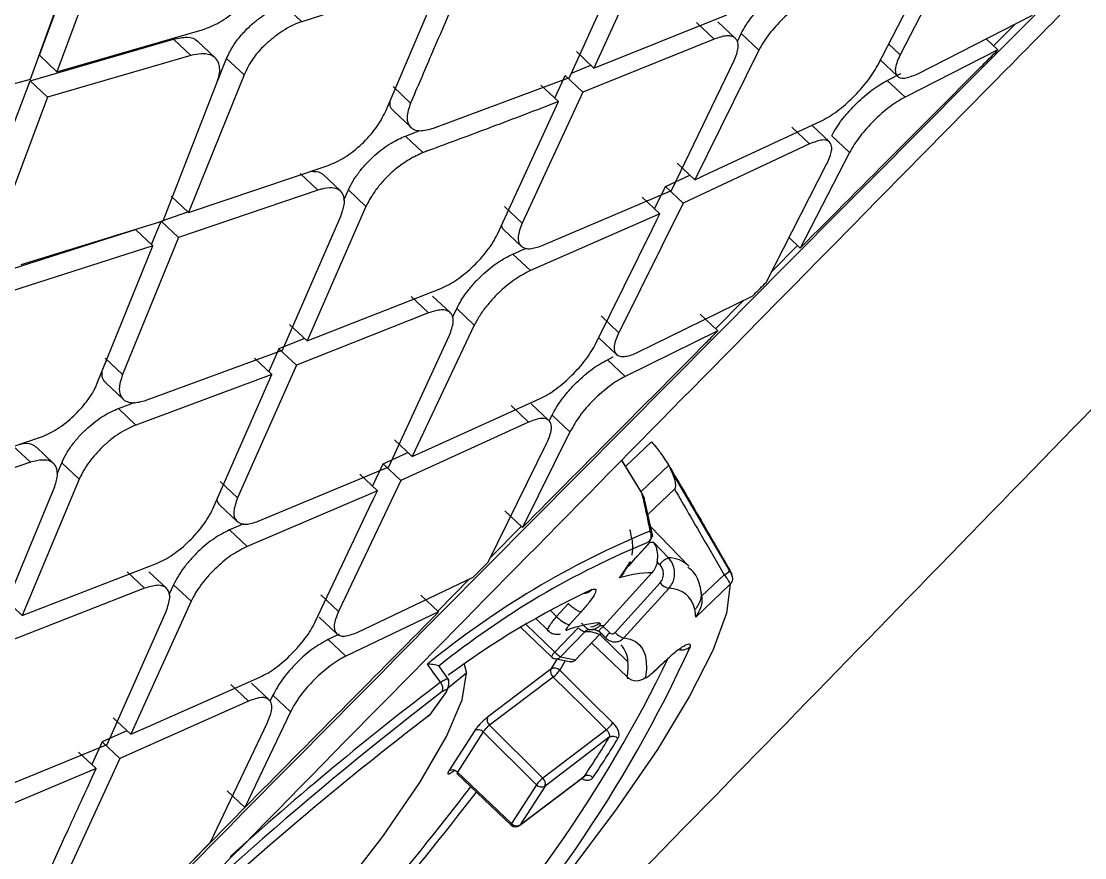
# Model space of a CAD drawing. Extents: x 400 to 501, y 484 to 634.
# Drawn here: x 414.176 to 415.136, y 585.538 to 586.293 of the extents above; entities that cross this region are included whole.
import ezdxf

# ---------------------------------------------------------------- set-up
doc = ezdxf.new("R2010")
doc.units = 0
doc.header["$MEASUREMENT"] = 0
doc.layers.add('DIM', color=3, linetype='Continuous')
doc.layers.add('GEOMETRY', color=3, linetype='Continuous', lineweight=25)

# ---------------------------------------------------------------- blocks, each defined once
blk = doc.blocks.new('2026 GRANDEE')
at = {"layer": 'GEOMETRY', "ltscale": 16}
for p, q in [((-36.23236, -10.57786), (-36.18547, -10.45055)), ((-36.16971, -10.46543), (-36.21663, -10.59271)), ((-35.39547, -10.46225), (-35.45532, -10.57733)), ((-36.24059, -10.59942), (-36.19398, -10.47185)), ((-35.67694, -10.46967), (-35.73183, -10.58941)), ((-35.75386, -10.59794), (-35.69929, -10.47789)), ((-35.47585, -10.58727), (-35.422, -10.48317)), ((-35.86797, -10.5065), (-35.9956, -10.54749)), ((-35.92, -10.62896), (-35.86797, -10.5065)), ((-36.01133, -10.53263), (-35.9956, -10.54749)), ((-35.73183, -10.58941), (-35.61172, -10.54132)), ((-35.43997, -10.59476), (-35.33588, -10.54164)), ((-35.62317, -10.56322), (-35.63904, -10.54823)), ((-35.60401, -10.56264), (-35.6199, -10.54763)), ((-35.35156, -10.54965), (-35.37087, -10.56929)), ((-36.21663, -10.59271), (-36.08562, -10.55492)), ((-35.60225, -10.56523), (-35.59882, -10.55828)), ((-35.5829, -10.57331), (-35.5988, -10.5583)), ((-36.24094, -10.60092), (-36.11147, -10.56322)), ((-36.09574, -10.57807), (-36.11147, -10.56322)), ((-36.07369, -10.58021), (-36.08949, -10.56529)), ((-35.62317, -10.56322), (-35.74182, -10.61114)), ((-35.45531, -10.57733), (-35.46565, -10.56756)), ((-35.37761, -10.56294), (-35.36706, -10.5729)), ((-36.21663, -10.59271), (-36.23237, -10.57785)), ((-36.09574, -10.57807), (-36.2252, -10.61578)), ((-36.07176, -10.60129), (-36.06344, -10.58063)), ((-36.0477, -10.5955), (-36.06342, -10.58065)), ((-35.73183, -10.58941), (-35.74765, -10.57447)), ((-35.5829, -10.57331), (-35.64073, -10.69028)), ((-35.36706, -10.5729), (-35.45085, -10.61564)), ((-35.75202, -10.59389), (-35.73456, -10.58683)), ((-35.66173, -10.69979), (-35.60518, -10.58268)), ((-35.47368, -10.58161), (-35.45765, -10.59674)), ((-36.37349, -10.63542), (-36.24059, -10.59942)), ((-36.0477, -10.5955), (-36.09773, -10.71984)), ((-35.87651, -10.64362), (-35.75386, -10.59794)), ((-35.76713, -10.61657), (-35.75767, -10.59618)), ((-35.75764, -10.5962), (-35.74182, -10.61114)), ((-35.45085, -10.61564), (-35.4669, -10.60048)), ((-35.46689, -10.6005), (-35.45463, -10.59423)), ((-36.25912, -10.64947), (-36.24094, -10.60092)), ((-36.2252, -10.61578), (-36.24091, -10.60095)), ((-36.12081, -10.72738), (-36.07218, -10.60278)), ((-35.89732, -10.62104), (-35.91309, -10.60614)), ((-35.76383, -10.61969), (-35.77965, -10.60475)), ((-36.2252, -10.61579), (-36.27222, -10.74131)), ((-35.81887, -10.7393), (-35.76383, -10.61969)), ((-35.74182, -10.61114), (-35.79664, -10.72931)), ((-35.91275, -10.62809), (-35.89708, -10.64288)), ((-35.6279, -10.68442), (-35.52626, -10.63688)), ((-35.90195, -10.65077), (-35.88894, -10.64587)), ((-35.537, -10.65789), (-35.55299, -10.64279)), ((-35.51909, -10.65612), (-35.53509, -10.64101)), ((-35.90194, -10.65077), (-35.88616, -10.66567)), ((-35.537, -10.65789), (-35.65127, -10.71149)), ((-35.50094, -10.66556), (-35.51696, -10.65043)), ((-35.50094, -10.66556), (-35.54541, -10.75187)), ((-36.09773, -10.71984), (-35.9717, -10.67735)), ((-35.64073, -10.69028), (-35.65668, -10.67523)), ((-35.57633, -10.78296), (-35.52133, -10.67563)), ((-35.99689, -10.68471), (-35.98113, -10.69959)), ((-35.96041, -10.70048), (-35.97626, -10.68551)), ((-35.66722, -10.69643), (-35.64518, -10.68608)), ((-35.64073, -10.69028), (-35.6279, -10.68442)), ((-35.67713, -10.7164), (-35.66721, -10.69644)), ((-35.65127, -10.7115), (-35.66719, -10.69646)), ((-36.09773, -10.71984), (-36.11347, -10.70497)), ((-35.98113, -10.6996), (-36.10686, -10.74238)), ((-35.95747, -10.70861), (-35.95343, -10.69936)), ((-35.93765, -10.71427), (-35.95341, -10.69938)), ((-35.77861, -10.74972), (-35.66173, -10.69979)), ((-35.67223, -10.72103), (-35.68815, -10.70599)), ((-35.93765, -10.71427), (-35.99073, -10.83572)), ((-35.79664, -10.72931), (-35.81249, -10.71434)), ((-35.65127, -10.7115), (-35.70925, -10.82833)), ((-36.12261, -10.7275), (-36.09836, -10.71925)), ((-36.01289, -10.84413), (-35.9601, -10.7224)), ((-35.67223, -10.72103), (-35.78901, -10.77226)), ((-36.27344, -10.77591), (-36.14564, -10.73509)), ((-36.24883, -10.76679), (-36.12081, -10.72738)), ((-36.12989, -10.74996), (-36.14563, -10.73509)), ((-36.13126, -10.74867), (-36.12261, -10.72751)), ((-36.10686, -10.74238), (-36.12258, -10.72753)), ((-35.81339, -10.73512), (-35.79753, -10.75009)), ((-35.73001, -10.83805), (-35.67886, -10.73445)), ((-36.10686, -10.74238), (-36.15745, -10.86619)), ((-35.54541, -10.75186), (-35.55551, -10.74233)), ((-36.12989, -10.74996), (-36.25772, -10.79076)), ((-36.18019, -10.87405), (-36.12989, -10.74996)), ((-35.80489, -10.75727), (-35.79309, -10.75208)), ((-35.54796, -10.74945), (-35.57137, -10.77327)), ((-35.80488, -10.75727), (-35.78901, -10.77226)), ((-35.99073, -10.83572), (-35.86989, -10.78832)), ((-35.88102, -10.81052), (-35.89685, -10.79557)), ((-35.86155, -10.81024), (-35.87739, -10.79527)), ((-35.58863, -10.79531), (-35.693, -10.84661)), ((-35.59715, -10.7995), (-35.62184, -10.82462)), ((-35.88102, -10.81052), (-36.0004, -10.85775)), ((-35.85946, -10.81457), (-35.85566, -10.80654)), ((-35.83979, -10.82152), (-35.85564, -10.80655)), ((-35.61976, -10.82659), (-35.63576, -10.81148)), ((-35.99073, -10.83572), (-36.00653, -10.82081)), ((-35.83979, -10.82152), (-35.89586, -10.94016)), ((-35.70925, -10.82833), (-35.72521, -10.81325)), ((-35.91704, -10.94949), (-35.86225, -10.83071)), ((-35.61976, -10.82659), (-35.70357, -10.86779)), ((-35.99297, -10.83361), (-36.01622, -10.84281)), ((-35.72706, -10.83313), (-35.7111, -10.8482)), ((-36.13603, -10.88935), (-36.01289, -10.84413)), ((-36.01622, -10.84282), (-36.02537, -10.8635)), ((-36.0004, -10.85775), (-36.01619, -10.84285)), ((-35.71954, -10.8527), (-35.7143, -10.85012)), ((-36.15745, -10.86619), (-36.17321, -10.85131)), ((-36.0004, -10.85775), (-36.05354, -10.97751)), ((-36.02253, -10.86619), (-36.03832, -10.85127)), ((-35.70357, -10.86778), (-35.71954, -10.8527)), ((-36.02253, -10.86619), (-36.14538, -10.91169)), ((-36.07588, -10.98739), (-36.02253, -10.86619)), ((-36.17248, -10.87362), (-36.15682, -10.88841)), ((-35.88105, -10.93357), (-35.78027, -10.8878)), ((-36.16114, -10.8968), (-36.14597, -10.89118)), ((-36.14538, -10.91169), (-36.16113, -10.89681)), ((-35.7907, -10.90911), (-35.80664, -10.89406)), ((-35.77241, -10.9077), (-35.78835, -10.89264)), ((-35.77217, -10.90806), (-35.76953, -10.90272)), ((-35.75355, -10.9178), (-35.76952, -10.90273)), ((-35.7907, -10.90911), (-35.90609, -10.96166)), ((-36.35774, -10.9651), (-36.23149, -10.92281)), ((-35.89586, -10.94016), (-35.91176, -10.92514)), ((-35.75355, -10.9178), (-35.79632, -11.00426)), ((-35.70322, -10.9492), (-35.67982, -10.92696)), ((-36.24062, -10.94535), (-36.25636, -10.93048)), ((-36.2197, -10.94643), (-36.23552, -10.93149)), ((-35.92199, -10.94664), (-35.89974, -10.9365)), ((-35.89586, -10.94016), (-35.88105, -10.93357)), ((-35.82722, -11.03541), (-35.77418, -10.92766)), ((-36.24062, -10.94535), (-36.36658, -10.98791)), ((-36.21645, -10.95574), (-36.21226, -10.94574)), ((-36.1965, -10.96063), (-36.21224, -10.94576)), ((-35.68946, -10.97129), (-35.70672, -10.94358)), ((-36.03481, -10.99858), (-35.91704, -10.94949)), ((-35.92723, -10.97102), (-35.94312, -10.95602)), ((-35.93163, -10.96687), (-35.92199, -10.94665)), ((-35.90609, -10.96166), (-35.92196, -10.94667)), ((-35.68924, -10.97172), (-35.66427, -10.94799)), ((-35.60909, -11.0433), (-35.66191, -10.95274)), ((-36.1965, -10.96063), (-36.24799, -11.08359)), ((-36.05354, -10.97751), (-36.06936, -10.96258)), ((-35.90609, -10.96166), (-35.96246, -11.08001)), ((-36.27022, -11.09192), (-36.21902, -10.96869)), ((-35.92723, -10.97102), (-36.0449, -11.02141)), ((-35.68297, -10.9925), (-35.65902, -10.96974)), ((-36.06984, -10.98374), (-36.05401, -10.99868)), ((-35.68571, -10.9802), (-35.68609, -10.97886)), ((-35.67865, -11.01231), (-35.68575, -10.97979)), ((-35.98341, -11.08956), (-35.93456, -10.98649)), ((-35.8123, -10.98917), (-35.79633, -11.00426)), ((-36.04795, -11.00097), (-36.06074, -11.00645)), ((-35.79741, -11.00324), (-35.8254, -11.03171)), ((-35.64616, -11.03901), (-35.68061, -11.00331)), ((-36.0449, -11.02141), (-36.06074, -11.00645)), ((-35.69899, -11.03718), (-35.68248, -11.0191)), ((-35.69414, -11.03206), (-35.68215, -11.01893)), ((-35.6645, -11.03156), (-35.67799, -11.0176)), ((-35.69913, -11.03752), (-35.69414, -11.03206)), ((-36.24799, -11.08359), (-36.12661, -11.03669)), ((-35.67241, -11.0377), (-35.67466, -11.03538)), ((-36.13746, -11.05916), (-36.15326, -11.04424)), ((-36.11773, -11.05911), (-36.13354, -11.04418)), ((-35.94545, -11.09901), (-35.84092, -11.04921)), ((-35.84408, -11.05072), (-35.8727, -11.07984)), ((-35.72291, -11.09313), (-35.67941, -11.04513)), ((-35.61418, -11.04684), (-35.63423, -11.06589)), ((-36.13746, -11.05916), (-36.25739, -11.10586)), ((-36.11127, -11.05595), (-36.11547, -11.06519)), ((-36.09544, -11.0709), (-36.11126, -11.05596)), ((-35.71257, -11.09903), (-35.67203, -11.05428)), ((-35.70464, -11.10392), (-35.6641, -11.05918)), ((-35.60873, -11.05554), (-35.63981, -11.08507)), ((-35.63429, -11.06704), (-35.63509, -11.06048)), ((-36.24799, -11.08359), (-36.26376, -11.06869)), ((-36.09544, -11.0709), (-36.14999, -11.19098)), ((-35.96246, -11.08001), (-35.97838, -11.06498)), ((-35.88794, -11.06545), (-35.87198, -11.08052)), ((-36.17132, -11.20016), (-36.11804, -11.07996)), ((-35.87198, -11.08052), (-35.95575, -11.12044)), ((-35.76541, -11.08457), (-35.77129, -11.07896)), ((-35.75483, -11.07298), (-35.76541, -11.08457)), ((-35.74324, -11.08035), (-35.75381, -11.09194)), ((-35.9798, -11.08525), (-35.96388, -11.10029)), ((-35.78382, -11.0868), (-35.77327, -11.09687)), ((-35.79794, -11.09432), (-35.77005, -11.12114)), ((-35.76709, -11.11672), (-35.7933, -11.09151)), ((-35.74599, -11.09475), (-35.76709, -11.11672)), ((-35.74007, -11.09832), (-35.76184, -11.12099)), ((-35.72917, -11.09706), (-35.72701, -11.09811)), ((-35.72701, -11.0979), (-35.72093, -11.10377)), ((-35.72676, -11.09845), (-35.72094, -11.10407)), ((-35.72348, -11.09372), (-35.71784, -11.09918)), ((-35.96184, -11.10071), (-35.97168, -11.1054)), ((-35.95575, -11.12044), (-35.97168, -11.1054)), ((-35.74846, -11.12362), (-35.72669, -11.10095)), ((-35.74832, -11.12359), (-35.7263, -11.10067)), ((-35.70179, -11.13917), (-35.73382, -11.1085)), ((-35.72669, -11.10095), (-35.72673, -11.10093)), ((-35.72649, -11.10086), (-35.70105, -11.12542)), ((-35.84902, -11.12765), (-35.84691, -11.13584)), ((-35.76524, -11.12304), (-35.77054, -11.1321)), ((-35.76709, -11.12268), (-35.75371, -11.1253)), ((-35.75763, -11.12453), (-35.76264, -11.1331)), ((-35.76184, -11.12099), (-35.74846, -11.12362)), ((-35.74846, -11.12362), (-35.74832, -11.12359)), ((-35.67979, -11.13661), (-35.66784, -11.12525)), ((-35.67946, -11.13605), (-35.66775, -11.12492)), ((-35.66775, -11.12492), (-35.66801, -11.12507)), ((-35.86246, -11.14232), (-35.87151, -11.12953)), ((-35.84691, -11.13584), (-35.86422, -11.14992)), ((-35.77054, -11.1321), (-35.82795, -11.17565)), ((-36.13343, -11.18377), (-36.03351, -11.13945)), ((-36.04368, -11.16102), (-36.05957, -11.14601)), ((-36.02507, -11.1599), (-36.04097, -11.14489)), ((-35.76852, -11.1393), (-35.82593, -11.18285)), ((-35.70044, -11.14026), (-35.69997, -11.14071)), ((-36.02156, -11.15552), (-36.0243, -11.16125)), ((-36.00563, -11.17056), (-36.02155, -11.15553)), ((-35.8664, -11.15448), (-35.88027, -11.17362)), ((-35.87938, -11.17275), (-35.86551, -11.15361)), ((-36.04368, -11.16102), (-36.15995, -11.21273)), ((-36.14999, -11.19097), (-36.16585, -11.176)), ((-36.00563, -11.17056), (-36.04697, -11.25711)), ((-36.14999, -11.19097), (-36.13343, -11.18377)), ((-36.07783, -11.28832), (-36.02644, -11.18023)), ((-35.77796, -11.23054), (-35.82593, -11.18285)), ((-36.15339, -11.18776), (-36.17583, -11.19775)), ((-35.83944, -11.18761), (-35.86272, -11.22398)), ((-35.83168, -11.18883), (-35.85496, -11.2252)), ((-35.78371, -11.23652), (-35.83168, -11.18883)), ((-35.72049, -11.18695), (-35.77796, -11.23054)), ((-35.7179, -11.19372), (-35.77594, -11.23774)), ((-36.28976, -11.24863), (-36.17132, -11.20016)), ((-36.17582, -11.19774), (-36.18522, -11.21819)), ((-36.15995, -11.21273), (-36.17579, -11.19777)), ((-36.15995, -11.21273), (-36.21495, -11.33237)), ((-36.18124, -11.22195), (-36.19709, -11.20698)), ((-36.18124, -11.22195), (-36.29958, -11.27171)), ((-35.85931, -11.22465), (-35.85805, -11.2237)), ((-35.85543, -11.22653), (-35.80658, -11.273)), ((-35.80617, -11.27162), (-35.85496, -11.2252)), ((-35.79894, -11.27343), (-35.741, -11.22948)), ((-35.7984, -11.27283), (-35.74036, -11.22881)), ((-35.74036, -11.22881), (-35.74108, -11.22937)), ((-36.04697, -11.25711), (-36.0629, -11.24207)), ((-35.78371, -11.23652), (-35.80617, -11.27162)), ((-35.77594, -11.23774), (-35.7984, -11.27283)), ((-36.0449, -11.25502), (-37.24254, -12.47345)), ((-36.09273, -11.30338), (-36.07783, -11.28832))]:
    blk.add_line(p, q, dxfattribs=at)
at = {"layer": 'GEOMETRY', "ltscale": 16, "flags": 128}
for points in [[(-35.67886, -10.73445), (-35.67515, -10.72693), (-35.67223, -10.72103)], [(-35.70693, -10.94379), (-35.70484, -10.94714), (-35.69031, -10.97046)], [(-35.93456, -10.98649), (-35.93046, -10.97782), (-35.92724, -10.97102)], [(-35.68248, -11.0191), (-35.68228, -11.01903), (-35.68215, -11.01893)], [(-35.68227, -11.01748), (-35.68029, -11.0175), (-35.67799, -11.0176)], [(-35.60873, -11.05554), (-35.61221, -11.08151), (-35.62449, -11.11541), (-35.64536, -11.15668), (-35.67447, -11.20458), (-35.7113, -11.25829), (-35.75522, -11.31688), (-35.80548, -11.37934), (-35.8612, -11.44459)], [(-35.72676, -11.09845), (-35.72694, -11.09837), (-35.72702, -11.0982), (-35.72701, -11.09793), (-35.72691, -11.09757), (-35.72671, -11.09713), (-35.72643, -11.09662), (-35.72606, -11.09604), (-35.72561, -11.0954)], [(-35.72669, -11.10095), (-35.72582, -11.10021), (-35.72528, -11.09988)], [(-35.71784, -11.09918), (-35.71868, -11.10018), (-35.71943, -11.10113), (-35.72004, -11.10201), (-35.72051, -11.10277), (-35.72081, -11.1034), (-35.72094, -11.10388), (-35.7209, -11.10419), (-35.72068, -11.10433)], [(-35.70464, -11.10392), (-35.699, -11.10516), (-35.69426, -11.10732), (-35.69044, -11.11041), (-35.68754, -11.11442), (-35.68557, -11.11935), (-35.68453, -11.12517), (-35.68442, -11.13188), (-35.68525, -11.13947)], [(-35.8703, -11.14402), (-35.87684, -11.13477), (-35.88197, -11.12751)], [(-36.51114, -11.81361), (-36.49203, -11.80764), (-36.45591, -11.79009), (-36.41187, -11.76271), (-36.36124, -11.72634), (-36.30556, -11.68208), (-36.24652, -11.63127), (-36.18592, -11.57547), (-36.1256, -11.51636), (-36.06739, -11.45574), (-36.01306, -11.39546), (-35.96426, -11.33734), (-35.92248, -11.28315), (-35.88898, -11.23454), (-35.86478, -11.19299), (-35.85061, -11.15975), (-35.84691, -11.13584)], [(-35.76264, -11.1331), (-35.73574, -11.15979), (-35.71462, -11.18076)], [(-35.76852, -11.1393), (-35.74162, -11.16599), (-35.72049, -11.18695)], [(-35.87938, -11.17275), (-35.8795, -11.17291), (-35.88027, -11.17362)], [(-36.18914, -11.23925), (-36.18471, -11.22956), (-36.18124, -11.22195)], [(-35.85931, -11.22465), (-35.85885, -11.22412), (-35.85877, -11.22406)], [(-35.7984, -11.27283), (-35.79887, -11.27337), (-35.79894, -11.27343)]]:
    blk.add_lwpolyline(points, dxfattribs=at)
at = {"layer": 'GEOMETRY', "ltscale": 256}
for centre, radius, start, end in [((-35.37254, -11.75113), 0.80525, 112.54268, 129.245), ((-35.68803, -11.01185), 0.0081, 319.71403, 33.23388), ((-35.38983, -11.72736), 0.76796, 112.34924, 128.86199), ((-35.65558, -11.0512), 0.02157, 114.42521, 141.26931), ((-35.66497, -11.05901), 0.02745, 46.76948, 89.03724), ((-35.67956, -11.13729), 0.09217, 89.90223, 108.33446), ((-35.61871, -11.03544), 0.01226, 291.68428, 322.67575), ((-35.61386, -11.05004), 0.00752, 313.02962, 31.71033), ((-35.40457, -11.75863), 0.77203, 115.23534, 126.45254), ((-35.74114, -11.05393), 0.00977, 268.36584, 319.45913), ((-35.66118, -11.04557), 0.01392, 218.77748, 257.91204), ((-35.66379, -11.08275), 0.02358, 10.86186, 90.74291), ((-35.65384, -11.06443), 0.01916, 313.57388, 11.90781), ((-35.68019, -11.08654), 0.0404, 2.0804, 11.75599), ((-35.74846, -11.0707), 0.0219, 219.27847, 255.84026), ((-35.71729, -11.1993), 0.10949, 95.01659, 110.91135), ((-35.73507, -11.08264), 0.01118, 271.40961, 317.20524), ((-35.73595, -11.10217), 0.00564, 85.96789, 136.98027), ((-35.73917, -11.12914), 0.03083, 66.13119, 91.6788), ((-35.73544, -11.13768), 0.04113, 82.6646, 90.16221), ((-35.72648, -11.13722), 0.04423, 85.36707, 90.04488), ((-35.70172, -11.09032), 0.01392, 218.77737, 257.91196), ((-36.72789, -10.61812), 1.19037, 315.27969, 335.49777), ((-35.7622, -11.12319), 0.00812, 127.0565, 165.32466), ((-35.7507, -11.10198), 0.02204, 221.97328, 239.63663), ((-35.72424, -11.1261), 0.02319, 1.67127, 43.63157), ((-35.65259, -11.10282), 0.01194, 258.20587, 311.24271), ((-36.77778, -10.58431), 1.23623, 315.63094, 334.24076), ((-35.76595, -11.11688), 0.00591, 226.12323, 258.9049), ((-35.766, -11.11704), 0.00574, 259.08426, 316.46684), ((-35.75258, -11.1195), 0.00591, 258.9049, 316.16101), ((-35.75263, -11.11966), 0.00574, 259.08426, 316.46684), ((-35.75798, -11.12928), 0.05706, 350.02319, 3.87954), ((-35.76438, -11.13425), 0.00652, 160.7068, 230.62544), ((-35.76719, -11.13732), 0.00621, 42.88117, 122.68507), ((-35.78808, -11.11486), 0.03131, 308.67509, 324.36119), ((-34.12256, -13.44432), 2.88894, 127.22723, 132.12092), ((-35.87612, -11.14942), 0.00794, 337.74337, 42.84534), ((-35.69335, -11.13043), 0.01214, 226.02318, 311.88783), ((-33.8479, -13.78333), 3.31747, 127.52903, 135.25923), ((-35.86841, -11.15151), 0.00358, 304.08339, 346.04553), ((-33.84061, -13.8223), 3.34302, 127.59873, 142.13098), ((-35.82179, -11.1778), 0.00652, 160.70701, 230.62539), ((-35.74007, -11.16249), 0.03133, 308.67784, 324.33845), ((-35.83631, -11.19301), 0.00624, 42.05148, 120.15174), ((-36.53722, -10.69412), 0.95962, 326.1381, 328.62602), ((-36.53678, -10.69065), 0.96832, 326.1381, 328.62602), ((-35.71461, -11.19899), 0.00621, 42.64777, 121.99178), ((-35.85959, -11.22938), 0.00624, 42.05125, 120.15188), ((-35.75781, -11.25564), 0.03219, 128.75731, 143.56471), ((-35.7821, -11.23558), 0.00652, 340.70706, 50.62536), ((-35.7374, -11.23434), 0.00627, 41.44509, 118.14817), ((-38.04191, -9.55881), 2.76696, 316.60384, 322.62711), ((-38.0622, -9.53876), 2.80222, 316.60956, 322.5377), ((-35.77907, -11.23235), 0.00624, 222.05128, 300.15183), ((-35.80523, -11.27266), 0.0014, 132.09362, 194.25431), ((-35.80153, -11.26744), 0.00624, 222.05128, 300.15183), ((-35.80251, -11.26872), 0.00591, 226.42692, 307.17925)]:
    blk.add_arc(centre, radius, start, end, dxfattribs=at)
at = {"layer": 'GEOMETRY', "ltscale": 16}
for points, knots in [([(-40.50031, -15.87138), (-40.4458, -15.81506), (-40.32257, -15.68774), (-40.14083, -15.49971), (-39.96506, -15.31781), (-39.8201, -15.16778), (-39.70556, -15.04924), (-39.61939, -14.96007), (-39.55017, -14.88844), (-39.45107, -14.7859), (-39.30247, -14.63216), (-39.09355, -14.41604), (-38.84431, -14.15836), (-38.56444, -13.86935), (-38.26531, -13.56091), (-37.96381, -13.25062), (-37.66166, -12.94019), (-37.33129, -12.60131), (-36.97406, -12.23549), (-36.59871, -11.85185), (-36.24267, -11.48877), (-35.91446, -11.15471), (-35.66445, -10.90056), (-35.48279, -10.71599), (-35.3515, -10.58263), (-35.20257, -10.43136), (-35.02717, -10.25326), (-34.82599, -10.04902), (-34.59933, -9.81892), (-34.35904, -9.57501), (-34.19406, -9.4073), (-34.11296, -9.32485)], [0, 0, 0, 0, 0.025706, 0.058116, 0.085771, 0.108674, 0.126547, 0.139842, 0.14935, 0.159222, 0.186616, 0.219484, 0.257819, 0.304206, 0.351452, 0.398756, 0.44612, 0.493545, 0.553989, 0.613827, 0.669581, 0.720778, 0.767425, 0.786508, 0.805714, 0.828802, 0.856129, 0.887695, 0.922828, 0.962064, 1, 1, 1, 1]), ([(-40.37063, -15.94167), (-40.34221, -15.91479), (-40.10997, -15.69515), (-39.67445, -15.27607), (-39.065, -14.68611), (-38.45748, -14.09154), (-37.85213, -13.49396), (-37.24904, -12.89341), (-36.64835, -12.2902), (-36.05042, -11.68452), (-35.45552, -11.07665), (-34.86516, -10.4669), (-34.42623, -10.01051), (-34.18702, -9.75746), (-34.14059, -9.70834)], [0, 0, 0, 0, 0.013438, 0.10981, 0.206183, 0.302486, 0.398732, 0.494983, 0.591271, 0.687581, 0.783942, 0.880359, 0.976777, 1, 1, 1, 1]), ([(-34.65765, -9.86467), (-34.96575, -10.17281), (-35.86237, -11.06955), (-36.75158, -11.97495), (-37.33525, -12.56923)], [0, 0, 0, 0, 0.343618, 1, 1, 1, 1]), ([(-32.08264, -10.28071), (-32.40417, -10.52216), (-33.04399, -11.00262), (-33.956, -11.78032), (-34.84165, -12.57672), (-35.70093, -13.39788), (-36.53483, -14.23231), (-37.34742, -15.07739), (-38.13017, -15.94293), (-38.88813, -16.8398), (-39.3585, -17.46723), (-39.59503, -17.78273)], [0, 0, 0, 0, 0.113392, 0.225638, 0.337341, 0.448782, 0.560233, 0.669481, 0.778832, 0.888788, 1, 1, 1, 1]), ([(-35.84497, -10.49889), (-35.85629, -10.52532), (-35.87373, -10.56605), (-35.89119, -10.60675), (-35.89732, -10.62104)], [0, 0, 0, 0, 0.648968, 1, 1, 1, 1]), ([(-35.59882, -10.55828), (-35.5975, -10.55583), (-35.5949, -10.55097), (-35.58935, -10.54323), (-35.58299, -10.53568), (-35.57379, -10.52639), (-35.56129, -10.51617), (-35.55223, -10.51152), (-35.54779, -10.50925)], [0, 0, 0, 0, 0.134483, 0.266149, 0.395084, 0.521379, 0.765284, 1, 1, 1, 1]), ([(-36.06345, -10.58063), (-36.06172, -10.57697), (-36.05842, -10.56998), (-36.05059, -10.55971), (-36.04229, -10.55114), (-36.03219, -10.54285), (-36.02151, -10.53627), (-36.01425, -10.53366), (-36.01134, -10.53262)], [0, 0, 0, 0, 0.187052, 0.356463, 0.508203, 0.642242, 0.856373, 1, 1, 1, 1]), ([(-35.53187, -10.52428), (-35.53663, -10.52676), (-35.5461, -10.5317), (-35.56122, -10.54443), (-35.57203, -10.55636), (-35.57902, -10.5661), (-35.58159, -10.57087), (-35.58291, -10.57331)], [0, 0, 0, 0, 0.250944, 0.500105, 0.737872, 0.865987, 1, 1, 1, 1]), ([(-35.9956, -10.54748), (-35.99859, -10.54859), (-36.00425, -10.55069), (-36.01483, -10.55694), (-36.02734, -10.56654), (-36.04049, -10.58054), (-36.0453, -10.59051), (-36.04771, -10.5955)], [0, 0, 0, 0, 0.148678, 0.281896, 0.501171, 0.750736, 1, 1, 1, 1]), ([(-36.11147, -10.56322), (-36.10718, -10.56236), (-36.09835, -10.56059), (-36.09151, -10.56267), (-36.08962, -10.56524), (-36.08954, -10.56534)], [0, 0, 0, 0, 0.4761, 0.979103, 1, 1, 1, 1]), ([(-35.60517, -10.58268), (-35.60354, -10.57847), (-35.60084, -10.57151), (-35.60176, -10.56575), (-35.60379, -10.56247), (-35.60692, -10.5606), (-35.61298, -10.55984), (-35.6192, -10.5619), (-35.62317, -10.56322)], [0, 0, 0, 0, 0.248896, 0.411669, 0.499165, 0.639518, 0.769908, 1, 1, 1, 1]), ([(-36.07218, -10.60278), (-36.07135, -10.60027), (-36.06975, -10.59541), (-36.06948, -10.58928), (-36.07068, -10.58383), (-36.07391, -10.57933), (-36.07929, -10.57679), (-36.08644, -10.57616), (-36.09238, -10.57738), (-36.09574, -10.57807)], [0, 0, 0, 0, 0.135944, 0.26276, 0.380451, 0.534589, 0.696874, 0.828606, 1, 1, 1, 1]), ([(-35.54541, -10.75186), (-35.51569, -10.72203), (-35.4667, -10.67283), (-35.40723, -10.6132), (-35.3775, -10.58338), (-35.36706, -10.5729)], [0, 0, 0, 0, 0.5, 0.824334, 1, 1, 1, 1]), ([(-35.45531, -10.57733), (-35.45712, -10.58151), (-35.45958, -10.58718), (-35.45975, -10.59309), (-35.45811, -10.59749), (-35.45207, -10.59964), (-35.444, -10.59638), (-35.43997, -10.59476)], [0, 0, 0, 0, 0.249428, 0.337808, 0.500449, 0.750583, 1, 1, 1, 1]), ([(-35.52626, -10.63688), (-35.52394, -10.63567), (-35.51937, -10.63329), (-35.50967, -10.62658), (-35.49755, -10.6161), (-35.48681, -10.60407), (-35.47979, -10.59436), (-35.47718, -10.58966), (-35.47584, -10.58727)], [0, 0, 0, 0, 0.129831, 0.256526, 0.500002, 0.739087, 0.866889, 1, 1, 1, 1]), ([(-35.51698, -10.65042), (-35.51568, -10.64808), (-35.51311, -10.64344), (-35.50777, -10.63592), (-35.50162, -10.62843), (-35.49263, -10.61895), (-35.48021, -10.60814), (-35.47131, -10.60304), (-35.46689, -10.6005)], [0, 0, 0, 0, 0.129731, 0.257874, 0.384583, 0.510017, 0.756512, 1, 1, 1, 1]), ([(-35.91259, -10.62792), (-35.91298, -10.62764), (-35.91472, -10.62638), (-35.916, -10.62345), (-35.91588, -10.62022), (-35.91584, -10.61917)], [0, 0, 0, 0, 0.160996, 0.728143, 1, 1, 1, 1]), ([(-35.76383, -10.61969), (-35.78399, -10.62742), (-35.8229, -10.64235), (-35.86247, -10.657), (-35.88182, -10.66408), (-35.88216, -10.66421), (-35.88347, -10.66468), (-35.88477, -10.66515), (-35.88605, -10.66563), (-35.88614, -10.66566), (-35.88616, -10.66567), (-35.88616, -10.66567)], [0, 0, 0, 0, 0.497337, 0.959979, 0.966034, 0.96817, 0.968424, 0.997889, 0.999404, 0.999937, 1, 1, 1, 1]), ([(-35.45085, -10.61564), (-35.45311, -10.61687), (-35.45759, -10.6193), (-35.46718, -10.62608), (-35.47928, -10.63666), (-35.49001, -10.64878), (-35.497, -10.65851), (-35.49961, -10.66318), (-35.50094, -10.66556)], [0, 0, 0, 0, 0.129002, 0.255413, 0.499995, 0.740156, 0.867685, 1, 1, 1, 1]), ([(-35.9717, -10.67734), (-35.9667, -10.67516), (-35.95665, -10.67075), (-35.94111, -10.65831), (-35.92768, -10.64353), (-35.92257, -10.63384), (-35.91999, -10.62896)], [0, 0, 0, 0, 0.248801, 0.500444, 0.747806, 1, 1, 1, 1]), ([(-35.89732, -10.62104), (-35.89878, -10.62549), (-35.90169, -10.6344), (-35.89892, -10.64191), (-35.89397, -10.64521), (-35.88742, -10.64658), (-35.8808, -10.64479), (-35.87651, -10.64363)], [0, 0, 0, 0, 0.249407, 0.498774, 0.634356, 0.763247, 1, 1, 1, 1]), ([(-35.95344, -10.69937), (-35.9521, -10.69663), (-35.94948, -10.69126), (-35.94364, -10.68293), (-35.93696, -10.67511), (-35.92756, -10.666), (-35.91525, -10.65664), (-35.90624, -10.65266), (-35.90195, -10.65077)], [0, 0, 0, 0, 0.144201, 0.282939, 0.416232, 0.544101, 0.782602, 1, 1, 1, 1]), ([(-35.52132, -10.67563), (-35.51949, -10.67141), (-35.51761, -10.66707), (-35.51715, -10.66359), (-35.51705, -10.66269), (-35.51695, -10.6598), (-35.51848, -10.65545), (-35.52474, -10.65315), (-35.53291, -10.65631), (-35.537, -10.65789)], [0, 0, 0, 0, 0.249532, 0.256966, 0.271259, 0.320418, 0.500517, 0.750657, 1, 1, 1, 1]), ([(-35.88616, -10.66567), (-35.88718, -10.66617), (-35.89001, -10.66756), (-35.89636, -10.67054), (-35.9056, -10.67627), (-35.91562, -10.68442), (-35.92415, -10.69345), (-35.93193, -10.70345), (-35.93546, -10.71013), (-35.93765, -10.71427)], [0, 0, 0, 0, 0.057973, 0.16072, 0.308406, 0.500933, 0.649928, 0.782895, 1, 1, 1, 1]), ([(-35.98728, -10.6826), (-35.98402, -10.6826), (-35.97951, -10.68261), (-35.9771, -10.68503), (-35.97643, -10.6857)], [0, 0, 0, 0, 0.72335, 1, 1, 1, 1]), ([(-35.9601, -10.7224), (-35.95879, -10.71856), (-35.95632, -10.71133), (-35.95753, -10.70374), (-35.96104, -10.69935), (-35.96676, -10.69715), (-35.97302, -10.6975), (-35.97836, -10.69892), (-35.98038, -10.69941), (-35.98113, -10.69959)], [0, 0, 0, 0, 0.213068, 0.401091, 0.564001, 0.701741, 0.900956, 0.963029, 1, 1, 1, 1]), ([(-35.81328, -10.735), (-35.81348, -10.73488), (-35.81471, -10.7342), (-35.81494, -10.73255), (-35.81513, -10.73117)], [0, 0, 0, 0, 0.164752, 1, 1, 1, 1]), ([(-35.79664, -10.72931), (-35.79823, -10.73361), (-35.8014, -10.74221), (-35.79923, -10.74928), (-35.79467, -10.75217), (-35.78856, -10.753), (-35.78246, -10.75099), (-35.77861, -10.74972)], [0, 0, 0, 0, 0.249122, 0.498538, 0.642582, 0.774313, 1, 1, 1, 1]), ([(-35.86989, -10.78832), (-35.86748, -10.78724), (-35.8627, -10.78509), (-35.85263, -10.77873), (-35.8403, -10.76858), (-35.8296, -10.75663), (-35.82268, -10.74678), (-35.82016, -10.74184), (-35.81887, -10.73929)], [0, 0, 0, 0, 0.12828, 0.254608, 0.500577, 0.734599, 0.863482, 1, 1, 1, 1]), ([(-31.60261, -10.76289), (-31.73463, -10.85103), (-32.00143, -11.02914), (-32.39941, -11.30971), (-32.80026, -11.60377), (-33.20289, -11.91227), (-33.59557, -12.22609), (-34.04511, -12.60018), (-34.55539, -13.0457), (-35.13913, -13.58461), (-35.65545, -14.08781), (-36.09639, -14.53578), (-36.45318, -14.91078), (-36.79265, -15.2802), (-37.11489, -15.64349), (-37.42965, -16.01135), (-37.80424, -16.46601), (-38.23003, -17.01152), (-38.69019, -17.63867), (-38.97526, -18.06168), (-39.11572, -18.27011)], [0, 0, 0, 0, 0.044709, 0.090349, 0.13691, 0.184379, 0.232745, 0.277954, 0.348418, 0.422679, 0.500679, 0.550525, 0.598903, 0.645795, 0.691185, 0.735062, 0.781563, 0.856423, 0.929252, 1, 1, 1, 1]), ([(-35.85567, -10.80654), (-35.85439, -10.80405), (-35.85185, -10.79914), (-35.8464, -10.79133), (-35.84011, -10.78373), (-35.83097, -10.77438), (-35.81849, -10.76412), (-35.80936, -10.75952), (-35.80488, -10.75727)], [0, 0, 0, 0, 0.134021, 0.265398, 0.394196, 0.520489, 0.764708, 1, 1, 1, 1]), ([(-35.78901, -10.77225), (-35.79379, -10.7747), (-35.80331, -10.77958), (-35.81609, -10.79039), (-35.82548, -10.80022), (-35.83223, -10.80853), (-35.83688, -10.81608), (-35.83906, -10.82015), (-35.8398, -10.82152)], [0, 0, 0, 0, 0.250671, 0.49954, 0.623608, 0.771, 0.922894, 1, 1, 1, 1]), ([(-35.58863, -10.79531), (-35.58634, -10.79301), (-35.58224, -10.78889), (-35.57814, -10.78477), (-35.57633, -10.78296)], [0, 0, 0, 0, 0.560001, 1, 1, 1, 1]), ([(-35.86225, -10.83071), (-35.86069, -10.82643), (-35.8581, -10.81933), (-35.85919, -10.81344), (-35.86134, -10.81005), (-35.86456, -10.80811), (-35.87075, -10.80723), (-35.87702, -10.80924), (-35.88102, -10.81052)], [0, 0, 0, 0, 0.248975, 0.413113, 0.49921, 0.639527, 0.769904, 1, 1, 1, 1]), ([(-35.79633, -11.00426), (-35.76691, -10.97464), (-35.7117, -10.91905), (-35.65281, -10.85985), (-35.62338, -10.83024), (-35.61976, -10.82659)], [0, 0, 0, 0, 0.5, 0.938372, 1, 1, 1, 1]), ([(-35.693, -10.84661), (-35.69658, -10.84805), (-35.70237, -10.85038), (-35.70824, -10.85011), (-35.71189, -10.84811), (-35.71333, -10.84444), (-35.71336, -10.83839), (-35.71099, -10.83259), (-35.70925, -10.82833)], [0, 0, 0, 0, 0.216688, 0.350242, 0.500347, 0.660005, 0.750458, 1, 1, 1, 1]), ([(-35.78027, -10.8878), (-35.77793, -10.88661), (-35.77331, -10.88427), (-35.76356, -10.8776), (-35.75144, -10.86714), (-35.74079, -10.85505), (-35.73386, -10.84524), (-35.73131, -10.84048), (-35.73001, -10.83805)], [0, 0, 0, 0, 0.130048, 0.256843, 0.500038, 0.739257, 0.867023, 1, 1, 1, 1]), ([(-35.76953, -10.90272), (-35.76827, -10.90036), (-35.76576, -10.89566), (-35.76049, -10.88808), (-35.75439, -10.88056), (-35.74544, -10.87105), (-35.73301, -10.86024), (-35.72401, -10.8552), (-35.71954, -10.8527)], [0, 0, 0, 0, 0.129412, 0.257385, 0.384045, 0.509523, 0.756267, 1, 1, 1, 1]), ([(-36.17232, -10.87345), (-36.17271, -10.87317), (-36.17449, -10.87188), (-36.17593, -10.8685), (-36.17582, -10.86472), (-36.17578, -10.86316)], [0, 0, 0, 0, 0.140386, 0.647693, 1, 1, 1, 1]), ([(-36.15745, -10.86619), (-36.15885, -10.87071), (-36.16163, -10.87974), (-36.15869, -10.88741), (-36.15362, -10.8908), (-36.14697, -10.89225), (-36.14033, -10.89049), (-36.13603, -10.88936)], [0, 0, 0, 0, 0.249464, 0.498817, 0.634636, 0.763603, 1, 1, 1, 1]), ([(-35.70357, -10.86778), (-35.70585, -10.86899), (-35.71038, -10.87138), (-35.72004, -10.8781), (-35.73227, -10.88887), (-35.74492, -10.90295), (-35.75076, -10.91327), (-35.75328, -10.91737), (-35.75355, -10.9178)], [0, 0, 0, 0, 0.129071, 0.255597, 0.500424, 0.749916, 0.973415, 1, 1, 1, 1]), ([(-36.23149, -10.92281), (-36.22649, -10.92063), (-36.21645, -10.91625), (-36.20153, -10.90417), (-36.19101, -10.8925), (-36.18407, -10.88241), (-36.18153, -10.87694), (-36.18018, -10.87405)], [0, 0, 0, 0, 0.24857, 0.499632, 0.716873, 0.850307, 1, 1, 1, 1]), ([(-36.21226, -10.94574), (-36.21096, -10.94298), (-36.20841, -10.93755), (-36.20267, -10.92915), (-36.19607, -10.92127), (-36.18675, -10.91209), (-36.17448, -10.90266), (-36.16545, -10.8987), (-36.16114, -10.8968)], [0, 0, 0, 0, 0.14388, 0.282402, 0.415579, 0.543425, 0.78213, 1, 1, 1, 1]), ([(-35.77418, -10.92766), (-35.77241, -10.92338), (-35.77059, -10.91896), (-35.77023, -10.91537), (-35.77015, -10.91444), (-35.77014, -10.91148), (-35.77182, -10.90701), (-35.77829, -10.90453), (-35.78656, -10.90758), (-35.7907, -10.90911)], [0, 0, 0, 0, 0.249543, 0.257713, 0.272531, 0.322097, 0.500461, 0.75053, 1, 1, 1, 1]), ([(-36.14538, -10.91169), (-36.15024, -10.91387), (-36.15762, -10.91717), (-36.16792, -10.92474), (-36.17748, -10.93308), (-36.18605, -10.94276), (-36.19283, -10.9528), (-36.19525, -10.95796), (-36.1965, -10.96063)], [0, 0, 0, 0, 0.244737, 0.371339, 0.500424, 0.731274, 0.861019, 1, 1, 1, 1]), ([(-35.67982, -10.92696), (-35.67816, -10.92879), (-35.6752, -10.93207), (-35.67265, -10.93565), (-35.67153, -10.93723)], [0, 0, 0, 0, 0.560661, 1, 1, 1, 1]), ([(-36.25015, -10.92906), (-36.2491, -10.9288), (-36.244, -10.92751), (-36.23896, -10.92855), (-36.23637, -10.93102), (-36.23569, -10.93167)], [0, 0, 0, 0, 0.1604583, 0.7786162, 1, 1, 1, 1]), ([(-36.21901, -10.96869), (-36.21776, -10.96481), (-36.2154, -10.9575), (-36.21673, -10.94979), (-36.22032, -10.9453), (-36.22617, -10.94298), (-36.2329, -10.94329), (-36.23869, -10.94483), (-36.24062, -10.94534)], [0, 0, 0, 0, 0.212542, 0.4002, 0.562904, 0.700598, 0.90018, 1, 1, 1, 1]), ([(-35.67153, -10.93723), (-35.67027, -10.93905), (-35.66804, -10.94232), (-35.66581, -10.94559), (-35.66484, -10.94703)], [0, 0, 0, 0, 0.560855, 1, 1, 1, 1]), ([(-35.66427, -10.94799), (-35.66437, -10.94781), (-35.66454, -10.94748), (-35.66475, -10.94716), (-35.66484, -10.94703)], [0, 0, 0, 0, 0.555201, 1, 1, 1, 1]), ([(-35.66484, -10.94703), (-35.65423, -10.96504), (-35.63545, -10.9969), (-35.61699, -11.02895), (-35.60896, -11.04288)], [0, 0, 0, 0, 0.565398, 1, 1, 1, 1]), ([(-35.65902, -10.96974), (-35.65867, -10.96919), (-35.6579, -10.96802), (-35.65783, -10.96484), (-35.65917, -10.95789), (-35.66212, -10.95217), (-35.66427, -10.94799)], [0, 0, 0, 0, 0.082639, 0.176936, 0.399019, 1, 1, 1, 1]), ([(-35.69031, -10.97046), (-35.68973, -10.97147), (-35.6887, -10.97326), (-35.68827, -10.97472), (-35.68808, -10.97537)], [0, 0, 0, 0, 0.559938, 1, 1, 1, 1]), ([(-35.68652, -10.97751), (-35.68674, -10.97691), (-35.68724, -10.97556), (-35.68832, -10.97331), (-35.68924, -10.97171), (-35.68969, -10.97092)], [0, 0, 0, 0, 0.285785, 0.645646, 1, 1, 1, 1]), ([(-35.65902, -10.96974), (-35.65054, -10.98421), (-35.63549, -11.00985), (-35.62065, -11.03561), (-35.61418, -11.04684)], [0, 0, 0, 0, 0.5643267, 1, 1, 1, 1]), ([(-36.0722, -10.97903), (-36.07184, -10.98068), (-36.07142, -10.9826), (-36.06995, -10.98349), (-36.06973, -10.98362)], [0, 0, 0, 0, 0.8548057, 1, 1, 1, 1]), ([(-36.05354, -10.97751), (-36.05506, -10.98188), (-36.05811, -10.99061), (-36.05575, -10.99785), (-36.05104, -11.00085), (-36.04481, -11.00177), (-36.03868, -10.99981), (-36.03482, -10.99858)], [0, 0, 0, 0, 0.249213, 0.498608, 0.643315, 0.775257, 1, 1, 1, 1]), ([(-35.68808, -10.97537), (-35.68672, -10.9813), (-35.68431, -10.99186), (-35.68218, -11.00267), (-35.68125, -11.00741)], [0, 0, 0, 0, 0.561185, 1, 1, 1, 1]), ([(-35.68588, -10.98018), (-35.68592, -10.97939), (-35.68603, -10.97758), (-35.68733, -10.97617), (-35.68808, -10.97537)], [0, 0, 0, 0, 0.431784, 1, 1, 1, 1]), ([(-36.12662, -11.03669), (-36.12419, -11.03562), (-36.11938, -11.03348), (-36.10931, -11.02713), (-36.09701, -11.01696), (-36.08641, -11.00493), (-36.0796, -10.99497), (-36.07714, -10.98997), (-36.07588, -10.98739)], [0, 0, 0, 0, 0.128548, 0.254971, 0.500537, 0.734828, 0.863664, 1, 1, 1, 1]), ([(-36.06074, -11.00645), (-36.06526, -11.0087), (-36.07446, -11.01329), (-36.08694, -11.02362), (-36.09602, -11.03302), (-36.10223, -11.04066), (-36.10757, -11.0485), (-36.11004, -11.05345), (-36.11128, -11.05595)], [0, 0, 0, 0, 0.23656, 0.481293, 0.607513, 0.736, 0.866811, 1, 1, 1, 1]), ([(-35.69959, -11.00595), (-35.69846, -11.01047), (-35.69678, -11.01718), (-35.6969, -11.02567), (-35.69759, -11.0289), (-35.69766, -11.02921)], [0, 0, 0, 0, 0.6517252, 0.9655694, 1, 1, 1, 1]), ([(-35.68241, -11.0172), (-35.68158, -11.0163), (-35.67985, -11.01445), (-35.6788, -11.01167), (-35.67904, -11.00905), (-35.68047, -11.00799), (-35.68125, -11.00741)], [0, 0, 0, 0, 0.2300435, 0.4765941, 0.7148828, 1, 1, 1, 1]), ([(-36.0449, -11.02141), (-36.04971, -11.02384), (-36.05928, -11.02868), (-36.07433, -11.04146), (-36.08498, -11.05358), (-36.09176, -11.06353), (-36.0942, -11.06841), (-36.09544, -11.0709)], [0, 0, 0, 0, 0.251011, 0.499986, 0.738943, 0.866819, 1, 1, 1, 1]), ([(-35.68248, -11.0191), (-35.68227, -11.01886), (-35.68183, -11.01836), (-35.68139, -11.0177), (-35.68121, -11.01721), (-35.68135, -11.01697), (-35.68168, -11.01705), (-35.68185, -11.01708)], [0, 0, 0, 0, 0.151485, 0.321251, 0.510704, 0.753376, 1, 1, 1, 1]), ([(-35.67466, -11.03538), (-35.67446, -11.03397), (-35.67402, -11.03085), (-35.67431, -11.02637), (-35.67539, -11.02168), (-35.67702, -11.01912), (-35.67799, -11.0176)], [0, 0, 0, 0, 0.198378, 0.441324, 0.668334, 1, 1, 1, 1]), ([(-35.6641, -11.05918), (-35.66294, -11.05769), (-35.66081, -11.05496), (-35.65894, -11.0494), (-35.65866, -11.04329), (-35.66043, -11.0367), (-35.66312, -11.03331), (-35.6645, -11.03156)], [0, 0, 0, 0, 0.187307, 0.345572, 0.57379, 0.780073, 1, 1, 1, 1]), ([(-35.84092, -11.04921), (-35.83836, -11.04663), (-35.8338, -11.04203), (-35.82923, -11.03744), (-35.82722, -11.03541)], [0, 0, 0, 0, 0.560001, 1, 1, 1, 1]), ([(-35.70855, -11.04979), (-35.70777, -11.04867), (-35.70673, -11.04718), (-35.70514, -11.04473), (-35.70283, -11.04114), (-35.70059, -11.03779), (-35.69892, -11.03528)], [0, 0, 0, 0, 0.269907, 0.361562, 0.522819, 1, 1, 1, 1]), ([(-35.70855, -11.04979), (-35.70813, -11.04898), (-35.70742, -11.04758), (-35.70537, -11.04472), (-35.70275, -11.04139), (-35.70035, -11.0387), (-35.69899, -11.03718)], [0, 0, 0, 0, 0.265153, 0.452648, 0.690469, 1, 1, 1, 1]), ([(-35.70508, -11.04461), (-35.70417, -11.0434), (-35.70232, -11.04091), (-35.69978, -11.03816), (-35.69848, -11.03675)], [0, 0, 0, 0, 0.487916, 1, 1, 1, 1]), ([(-35.67466, -11.03538), (-35.67512, -11.03718), (-35.67603, -11.0408), (-35.67828, -11.04368), (-35.67941, -11.04513)], [0, 0, 0, 0, 0.497326, 1, 1, 1, 1]), ([(-35.67203, -11.05428), (-35.67101, -11.05279), (-35.66896, -11.04979), (-35.66882, -11.04457), (-35.67018, -11.04043), (-35.67171, -11.03856), (-35.67241, -11.0377)], [0, 0, 0, 0, 0.299995, 0.602994, 0.817055, 1, 1, 1, 1]), ([(-35.63509, -11.06048), (-35.63637, -11.05516), (-35.6383, -11.04714), (-35.6447, -11.04197), (-35.64685, -11.04023)], [0, 0, 0, 0, 0.664536, 1, 1, 1, 1]), ([(-35.70363, -11.04275), (-35.70382, -11.04312), (-35.70454, -11.04455), (-35.70619, -11.04703), (-35.7078, -11.04891), (-35.70855, -11.04979)], [0, 0, 0, 0, 0.15789, 0.604857, 1, 1, 1, 1]), ([(-35.61418, -11.04684), (-35.61328, -11.04802), (-35.6117, -11.0501), (-35.61005, -11.05264), (-35.60899, -11.05452), (-35.60882, -11.05519), (-35.60873, -11.05554)], [0, 0, 0, 0, 0.303946, 0.534904, 0.760819, 1, 1, 1, 1]), ([(-35.60636, -11.05057), (-35.6064, -11.05017), (-35.60648, -11.04938), (-35.60714, -11.04748), (-35.60803, -11.04537), (-35.60874, -11.04393), (-35.60909, -11.04323)], [0, 0, 0, 0, 0.269088, 0.525688, 0.769247, 1, 1, 1, 1]), ([(-35.60896, -11.04288), (-35.60874, -11.04328), (-35.60827, -11.04411), (-35.6078, -11.0451), (-35.60752, -11.04577), (-35.60749, -11.04599), (-35.60747, -11.04609)], [0, 0, 0, 0, 0.279886, 0.570842, 0.793544, 1, 1, 1, 1]), ([(-36.11804, -11.07996), (-36.11655, -11.07562), (-36.11374, -11.06746), (-36.11547, -11.06175), (-36.11806, -11.0586), (-36.12084, -11.0569), (-36.12713, -11.05593), (-36.13344, -11.0579), (-36.13746, -11.05916)], [0, 0, 0, 0, 0.249179, 0.469215, 0.498974, 0.639487, 0.769974, 1, 1, 1, 1]), ([(-35.73372, -11.06028), (-35.73214, -11.05992), (-35.72902, -11.05922), (-35.73079, -11.06441), (-35.73581, -11.07186), (-35.74075, -11.07751), (-35.74324, -11.08035)], [0, 0, 0, 0, 0.281073, 0.558491, 0.778265, 1, 1, 1, 1]), ([(-35.63981, -11.08507), (-35.63802, -11.08235), (-35.63524, -11.07813), (-35.63383, -11.07118), (-35.63411, -11.06754), (-35.63423, -11.06589)], [0, 0, 0, 0, 0.4994499, 0.7726927, 1, 1, 1, 1]), ([(-36.04697, -11.25711), (-36.01782, -11.22767), (-35.96253, -11.17184), (-35.90417, -11.113), (-35.875, -11.08357), (-35.87198, -11.08052)], [0, 0, 0, 0, 0.5, 0.948214, 1, 1, 1, 1]), ([(-35.96246, -11.08001), (-35.96414, -11.08432), (-35.96643, -11.09024), (-35.96625, -11.09642), (-35.96427, -11.10107), (-35.95786, -11.10358), (-35.94959, -11.10053), (-35.94546, -11.09901)], [0, 0, 0, 0, 0.249482, 0.342738, 0.500385, 0.75038, 1, 1, 1, 1]), ([(-36.03351, -11.13945), (-36.03116, -11.13828), (-36.0265, -11.13596), (-36.01671, -11.12933), (-36.0046, -11.11887), (-35.99402, -11.10672), (-35.98717, -11.09683), (-35.98468, -11.09201), (-35.98341, -11.08956)], [0, 0, 0, 0, 0.130155, 0.257013, 0.500115, 0.739469, 0.867181, 1, 1, 1, 1]), ([(-35.76541, -11.08457), (-35.76627, -11.08554), (-35.76797, -11.0875), (-35.77012, -11.09024), (-35.77183, -11.09268), (-35.77302, -11.09472), (-35.77364, -11.09627), (-35.77364, -11.09725), (-35.77308, -11.09766), (-35.77223, -11.09741), (-35.7718, -11.09729)], [0, 0, 0, 0, 0.124586, 0.249261, 0.374089, 0.499033, 0.624094, 0.749271, 0.874537, 1, 1, 1, 1]), ([(-35.72686, -11.09023), (-35.72648, -11.09034), (-35.72589, -11.09051), (-35.7261, -11.09167), (-35.72644, -11.0925), (-35.7266, -11.09294), (-35.72654, -11.09298), (-35.72651, -11.09299)], [0, 0, 0, 0, 0.457858, 0.717574, 0.913343, 0.965555, 1, 1, 1, 1]), ([(-35.77373, -11.09636), (-35.77308, -11.09716), (-35.77178, -11.09878), (-35.76887, -11.10024), (-35.76549, -11.10088), (-35.76307, -11.10048), (-35.76188, -11.10028)], [0, 0, 0, 0, 0.251223, 0.506228, 0.758212, 1, 1, 1, 1]), ([(-35.75381, -11.09194), (-35.75456, -11.0928), (-35.75607, -11.09454), (-35.75711, -11.09631), (-35.7572, -11.09717), (-35.75665, -11.09707), (-35.75637, -11.09703)], [0, 0, 0, 0, 0.2792086, 0.5607947, 0.7822857, 1, 1, 1, 1]), ([(-35.74599, -11.09475), (-35.74536, -11.09529), (-35.74406, -11.09642), (-35.7422, -11.09761), (-35.74079, -11.09827), (-35.74031, -11.09831), (-35.74007, -11.09832)], [0, 0, 0, 0, 0.269047, 0.553576, 0.78039, 1, 1, 1, 1]), ([(-35.74287, -11.09063), (-35.74268, -11.09072), (-35.74237, -11.09087), (-35.74193, -11.09174), (-35.74066, -11.09318), (-35.73924, -11.09453), (-35.73779, -11.09559), (-35.73649, -11.09634), (-35.73591, -11.09646), (-35.73555, -11.09654)], [0, 0, 0, 0, 0.121452, 0.210918, 0.316214, 0.528354, 0.666929, 0.790443, 1, 1, 1, 1]), ([(-35.73018, -11.09688), (-35.72949, -11.097), (-35.72834, -11.09719), (-35.72738, -11.09797), (-35.72701, -11.09828)], [0, 0, 0, 0, 0.6042, 1, 1, 1, 1]), ([(-35.72686, -11.1009), (-35.72647, -11.10058), (-35.72597, -11.10018), (-35.72538, -11.09995), (-35.72526, -11.09991)], [0, 0, 0, 0, 0.791435, 1, 1, 1, 1]), ([(-35.72561, -11.0954), (-35.72521, -11.09513), (-35.72451, -11.09466), (-35.72379, -11.094), (-35.72348, -11.09372)], [0, 0, 0, 0, 0.573998, 1, 1, 1, 1]), ([(-35.72291, -11.09313), (-35.72301, -11.09325), (-35.7232, -11.09345), (-35.72339, -11.09364), (-35.72348, -11.09372)], [0, 0, 0, 0, 0.562218, 1, 1, 1, 1]), ([(-35.71784, -11.09918), (-35.71741, -11.0995), (-35.71652, -11.10017), (-35.71494, -11.10032), (-35.71355, -11.09991), (-35.71289, -11.09932), (-35.71257, -11.09903)], [0, 0, 0, 0, 0.265913, 0.551295, 0.780457, 1, 1, 1, 1]), ([(-35.97168, -11.1054), (-35.9762, -11.10789), (-35.98529, -11.11289), (-36.00023, -11.12586), (-36.01101, -11.13834), (-36.01787, -11.14841), (-36.02032, -11.15314), (-36.02156, -11.15552)], [0, 0, 0, 0, 0.244852, 0.492302, 0.743286, 0.87103, 1, 1, 1, 1]), ([(-35.72673, -11.10093), (-35.72668, -11.10098), (-35.72662, -11.10103), (-35.72682, -11.10086), (-35.72685, -11.10084)], [0, 0, 0, 0, 0.870861, 1, 1, 1, 1]), ([(-35.72068, -11.10433), (-35.71955, -11.10521), (-35.71747, -11.10683), (-35.71447, -11.10749), (-35.71221, -11.10754), (-35.71016, -11.10728), (-35.70733, -11.1063), (-35.70561, -11.10478), (-35.70464, -11.10392)], [0, 0, 0, 0, 0.236628, 0.436512, 0.503313, 0.619619, 0.785262, 1, 1, 1, 1]), ([(-35.66775, -11.12492), (-35.66408, -11.12161), (-35.6568, -11.11504), (-35.64888, -11.10993), (-35.64462, -11.10879), (-35.64469, -11.11079), (-35.64472, -11.1118)], [0, 0, 0, 0, 0.280954, 0.55863, 0.778027, 1, 1, 1, 1]), ([(-35.95575, -11.12044), (-35.95806, -11.12163), (-35.96263, -11.12398), (-35.97232, -11.13066), (-35.98444, -11.14122), (-35.99504, -11.15346), (-36.00187, -11.16335), (-36.00436, -11.16813), (-36.00563, -11.17056)], [0, 0, 0, 0, 0.129008, 0.255478, 0.500117, 0.740833, 0.8682, 1, 1, 1, 1]), ([(-35.87168, -11.12938), (-35.87204, -11.12922), (-35.87281, -11.12888), (-35.87608, -11.12801), (-35.87967, -11.12771), (-35.88197, -11.12751)], [0, 0, 0, 0, 0.243017, 0.513805, 1, 1, 1, 1]), ([(-35.68525, -11.13947), (-35.68518, -11.13971), (-35.68506, -11.14019), (-35.6835, -11.1394), (-35.68152, -11.13793), (-35.68014, -11.13667), (-35.67946, -11.13605)], [0, 0, 0, 0, 0.27927, 0.560589, 0.7819759, 1, 1, 1, 1]), ([(-35.8703, -11.14402), (-35.86919, -11.14329), (-35.86652, -11.14152), (-35.86421, -11.14051), (-35.86379, -11.1407), (-35.86364, -11.14076)], [0, 0, 0, 0, 0.317738, 0.764684, 1, 1, 1, 1]), ([(-35.86502, -11.15253), (-35.86444, -11.15129), (-35.86325, -11.14872), (-35.86269, -11.14496), (-35.8629, -11.1421), (-35.86368, -11.14099), (-35.86395, -11.14062)], [0, 0, 0, 0, 0.267179, 0.553062, 0.850012, 1, 1, 1, 1]), ([(-35.70179, -11.13917), (-35.70178, -11.13951), (-35.70175, -11.14018), (-35.70114, -11.14049), (-35.70041, -11.14027), (-35.70014, -11.14019)], [0, 0, 0, 0, 0.385048, 0.770341, 1, 1, 1, 1]), ([(-36.02644, -11.18023), (-36.02475, -11.1759), (-36.02288, -11.17113), (-36.02262, -11.16684), (-36.02269, -11.16374), (-36.02453, -11.1592), (-36.03114, -11.15656), (-36.0395, -11.15953), (-36.04367, -11.16101)], [0, 0, 0, 0, 0.249579, 0.275177, 0.325597, 0.50043, 0.750407, 1, 1, 1, 1]), ([(-35.86878, -11.15243), (-35.86831, -11.15209), (-35.86732, -11.15137), (-35.86602, -11.15064), (-35.86505, -11.15033), (-35.86453, -11.15055), (-35.86454, -11.1513), (-35.86512, -11.15261), (-35.86598, -11.15386), (-35.8664, -11.15448)], [0, 0, 0, 0, 0.113282, 0.242327, 0.39497, 0.529529, 0.68095, 0.841516, 1, 1, 1, 1]), ([(-35.88219, -11.17516), (-35.88185, -11.17501), (-35.88109, -11.17465), (-35.88056, -11.17398), (-35.88027, -11.17361)], [0, 0, 0, 0, 0.451253, 1, 1, 1, 1]), ([(-35.82795, -11.17565), (-35.82911, -11.17659), (-35.83144, -11.17847), (-35.83497, -11.18201), (-35.83778, -11.18522), (-35.83889, -11.18682), (-35.83944, -11.18761)], [0, 0, 0, 0, 0.277564, 0.5563619, 0.7791855, 1, 1, 1, 1]), ([(-35.82593, -11.18285), (-35.82652, -11.18331), (-35.8277, -11.18423), (-35.82947, -11.186), (-35.83087, -11.18761), (-35.83141, -11.18842), (-35.83168, -11.18883)], [0, 0, 0, 0, 0.277557, 0.556317, 0.77913, 1, 1, 1, 1]), ([(-35.71462, -11.18076), (-35.71352, -11.18201), (-35.71126, -11.18459), (-35.70949, -11.18883), (-35.70906, -11.19241), (-35.70972, -11.194), (-35.71004, -11.19478)], [0, 0, 0, 0, 0.268769, 0.552725, 0.779623, 1, 1, 1, 1]), ([(-35.72049, -11.18695), (-35.71993, -11.18757), (-35.71877, -11.18883), (-35.7178, -11.19088), (-35.71749, -11.19259), (-35.71776, -11.19335), (-35.7179, -11.19372)], [0, 0, 0, 0, 0.269251, 0.553659, 0.780363, 1, 1, 1, 1]), ([(-35.86272, -11.22398), (-35.86317, -11.2248), (-35.86407, -11.22643), (-35.86342, -11.22701), (-35.86176, -11.2264), (-35.86013, -11.22523), (-35.85931, -11.22465)], [0, 0, 0, 0, 0.277564, 0.556362, 0.779186, 1, 1, 1, 1]), ([(-35.85496, -11.2252), (-35.85522, -11.22563), (-35.85563, -11.22629), (-35.85541, -11.22639), (-35.85533, -11.22643)], [0, 0, 0, 0, 0.647975, 1, 1, 1, 1]), ([(-35.7327, -11.23019), (-35.73348, -11.231), (-35.73507, -11.23265), (-35.73873, -11.23265), (-35.74135, -11.23196), (-35.74241, -11.23118), (-35.74241, -11.23118)], [0, 0, 0, 0, 0.3488, 0.712244, 0.999834, 1, 1, 1, 1]), ([(-36.23605, -11.34178), (-36.22623, -11.32034), (-36.21059, -11.28617), (-36.19496, -11.25198), (-36.18914, -11.23925)], [0, 0, 0, 0, 0.627631, 1, 1, 1, 1])]:
    blk.add_open_spline(points, degree=3, knots=knots, dxfattribs=at)
for points in [[(-36.08562, -10.55492), (-36.08035, -10.55296), (-36.06982, -10.54905), (-36.05402, -10.53681), (-36.04064, -10.522), (-36.03576, -10.51206), (-36.03333, -10.50709)], [(-35.69899, -11.03718), (-35.69886, -11.03713), (-35.69859, -11.03703), (-35.69848, -11.03662), (-35.69856, -11.03605), (-35.6988, -11.03553), (-35.69892, -11.03528)], [(-35.74324, -11.08035), (-35.74381, -11.08032), (-35.74497, -11.08027), (-35.74798, -11.07864), (-35.75146, -11.07614), (-35.75371, -11.07403), (-35.75483, -11.07298)], [(-35.72651, -11.09299), (-35.72713, -11.09357), (-35.72836, -11.09472), (-35.73062, -11.09588), (-35.73305, -11.09657), (-35.73472, -11.09655), (-35.73555, -11.09655)]]:
    blk.add_open_spline(points, degree=3, dxfattribs=at)

msp = doc.modelspace()

# ---------------------------------------------------------------- block references
at = {"layer": 'DIM'}
msp.add_blockref('2026 GRANDEE', (450.42478, 596.84033), dxfattribs=at)

doc.saveas('drawing.dxf')
